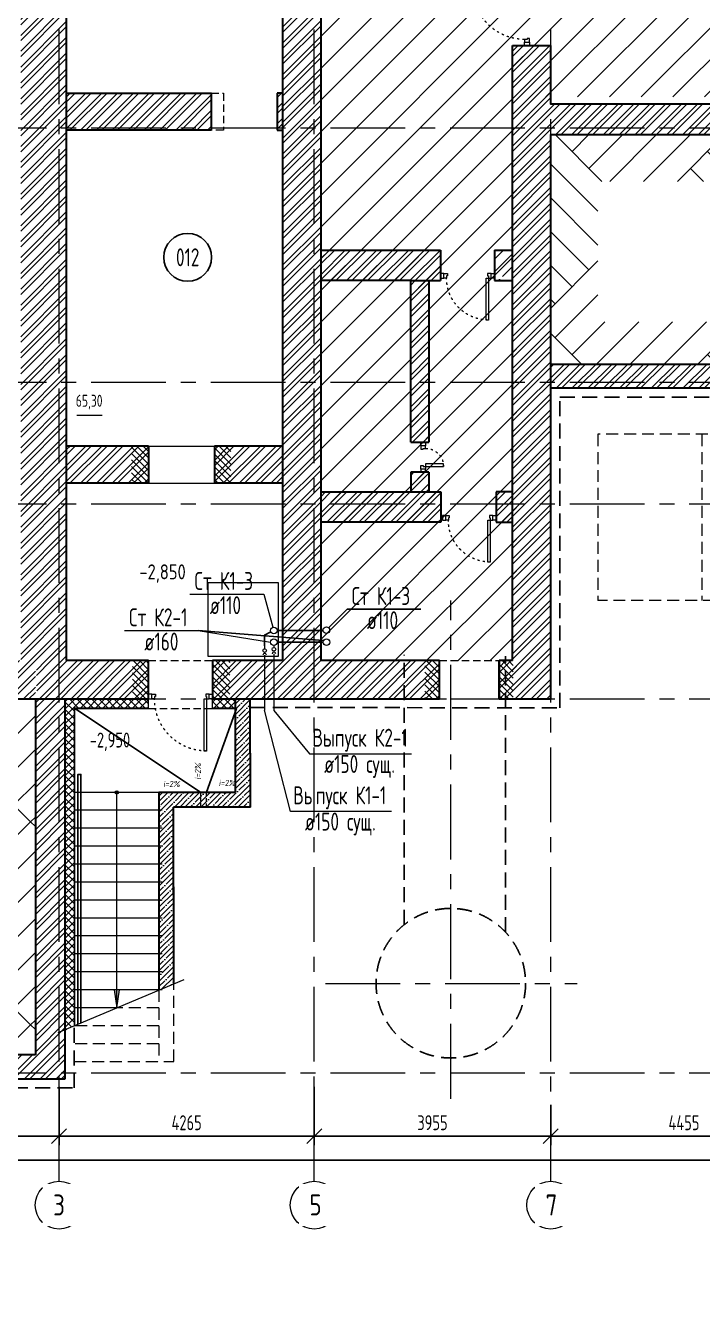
# Model space of a CAD drawing. Header units: millimetres. Extents: x -8689834 to 9419935, y -117443 to 166298.
# Drawn here: x -334407 to -323082, y 51548 to 72711 of the extents above; entities that cross this region are included whole.
import ezdxf
from ezdxf import colors
from ezdxf.entities.mleader import LeaderData, LeaderLine
from ezdxf.enums import TextEntityAlignment as Align
from ezdxf.math import Vec2, Vec3

# ---------------------------------------------------------------- set-up
doc = ezdxf.new("R2010")
doc.units = ezdxf.units.MM
doc.header["$MEASUREMENT"] = 0
for name, pattern in [('ACAD_ISO03W100', [30, 12, -18]), ('ADSK_Штриховая_ш2 п1', [3, 2, -1]), ('CENTER', [2, 1.25, -0.25, 0.25, -0.25]), ('TRATTEGGIATA', [0.75, 0.5, -0.25])]:
    doc.linetypes.add(name, pattern=pattern)
doc.layers.get('0').update_dxf_attribs({"color": 250, "lineweight": 9})
for name, color, linetype, lineweight in [('!!!_АР_перегородки блоки', 7, 'Continuous', 5), ('1 этаж тонкие линии!', 250, 'Continuous', 0), ('_0', 250, 'Continuous', 9), ('АР штриховка стен', 250, 'Continuous', 9), ('АР_Двери', 175, 'Continuous', 18), ('АР_Лестницы', 250, 'Continuous', 15), ('АР_Лестницы ограждение', 94, 'Continuous', 25), ('АР_Маркер экспликации', 239, 'Continuous', 13), ('АР_МосжилНии_Стены', 127, 'Continuous', 30), ('АР_Навесной фасад', 190, 'Continuous', 5), ('АР_Номер помещения', 1, 'Continuous', 25), ('АР_Оси', 195, 'Continuous', 9), ('АР_Оси размеры', 164, 'Continuous', 9), ('АР_Отметки', 250, 'Continuous', 15), ('АР_Помещения_площадь', 19, 'Continuous', 9), ('АР_тонкая линия', 250, 'Continuous', 0), ('АР_Утеплитель', 154, 'Continuous', 9), ('АР_Штриховка кирпич', 250, 'Continuous', 9), ('АР_Штриховка монолит', 250, 'Continuous', 9), ('ВК_канализация', 32, 'Continuous', 15), ('Подвал', 250, 'Continuous', 30)]:
    doc.layers.add(name, color=color, linetype=linetype, lineweight=lineweight)
doc.layers.add('АР_Кровля дорожки', color=245, linetype='Continuous')
doc.styles.add('ISOCPEUR', font='isocpeur.ttf', dxfattribs={"width": 0.7})
doc.styles.get("Standard").update_dxf_attribs({"font": 'isocpeur.ttf', "width": 0.7})
doc.styles.add('Архитект', font='isocpeur.ttf', dxfattribs={"width": 0.8, "oblique": 8})
doc.styles.add('ГОСТ 2.304', font='isocpeur.ttf', dxfattribs={"width": 0.7})
doc.dimstyles.new('СПДС', dxfattribs={"dimscale": 100, "dimtxt": 2.5, "dimasz": 2.5, "dimexe": 1.5, "dimexo": 0, "dimgap": 1, "dimtad": 1, "dimdec": 0, "dimrnd": 1, "dimtxsty": 'ГОСТ 2.304', "dimblk": 'OBLIQUE', "dimcen": 2.5, "dimdle": 1.5, "dimadec": 0, "dimazin": 2, "dimtfac": 0.75, "dimtdec": 0, "dimtmove": 1, "dimatfit": 3, "dimfxl": 1, "dimtolj": 1, "dimarcsym": 1})

# ---------------------------------------------------------------- blocks, each defined once
blk = doc.blocks.new('*U390')
h = blk.add_hatch(color=256)
h.dxf.hatch_style = 1
edge = h.paths.add_edge_path()
edge.add_arc((0, 0), 27.6, 359.64, 719.64)
h = blk.add_hatch(color=256)
h.dxf.hatch_style = 1
h.paths.add_polyline_path([(3300, -44), (3300, 44), (3600, 0)])
blk.add_line((3600, 0), (0, 0))
blk.add_lwpolyline([(3300, 44), (3300, -44), (3600, 0), (3300, 44)])
blk.add_circle((0, 0), 27.6)
blk = doc.blocks.new('*U236')
for points in [[(-55, -80), (-55, 0), (-115, 0), (-115, -40), (-100, -40), (-100, -80), (-55, -80)], [(0, 0), (0, -80), (-55, -80), (-55, 0), (0, 0)], [(-1070, 0), (-1070, -80), (-1015, -80), (-1015, 0), (-1070, 0)], [(-1015, -80), (-1015, 0), (-955, 0), (-955, -40), (-970, -40), (-970, -80), (-1015, -80)]]:
    blk.add_lwpolyline(points)
blk.add_lwpolyline([(-100, -80), (-100, -950), (-140, -950), (-140, -80)], close=True)
at = {"linetype": 'ACAD_ISO03W100', "ltscale": 3}
blk.add_arc((-100, -80), 870, 180, 270, dxfattribs=at)
blk = doc.blocks.new('*U235')
blk.add_lwpolyline([(-100, 80), (-100, 950), (-140, 950), (-140, 80)], close=True)
for points in [[(-1070, 0), (-1070, 80), (-1015, 80), (-1015, 0), (-1070, 0)], [(-1015, 80), (-1015, 0), (-955, 0), (-955, 40), (-970, 40), (-970, 80), (-1015, 80)], [(-55, 80), (-55, 0), (-115, 0), (-115, 40), (-100, 40), (-100, 80), (-55, 80)], [(0, 0), (0, 80), (-55, 80), (-55, 0), (0, 0)]]:
    blk.add_lwpolyline(points)
at = {"linetype": 'ACAD_ISO03W100', "ltscale": 3}
blk.add_arc((-100, 80), 870, 90, 180, dxfattribs=at)
blk = doc.blocks.new('_Oblique')
at = {"color": 0, "linetype": 'ByBlock', "lineweight": -2}
blk.add_line((-0.5, -0.5), (0.5, 0.5), dxfattribs=at)
blk = doc.blocks.new('*D4149')
at = {"layer": 'АР_Оси размеры', "color": 0, "lineweight": -2, "ltscale": 100, "transparency": 16777216}
for p, q in [((-333842, 54971), (-333842, 53997)), ((-340492, 54557), (-340492, 53997)), ((-340642, 54147), (-333692, 54147))]:
    blk.add_line(p, q, dxfattribs=at)
at = {"layer": 'АР_Оси размеры', "color": 0, "lineweight": -2, "ltscale": 100, "transparency": 16777216, "xscale": 250, "yscale": 250, "zscale": 250, "rotation": 180}
blk.add_blockref('_Oblique', (-340492, 54147), dxfattribs=at)
at = {"layer": 'АР_Оси размеры', "color": 0, "lineweight": -2, "ltscale": 100, "transparency": 16777216, "xscale": 250, "yscale": 250, "zscale": 250}
blk.add_blockref('_Oblique', (-333842, 54147), dxfattribs=at)
at = {"layer": 'АР_Оси размеры', "color": 0, "ltscale": 100, "transparency": 16777216, "insert": (-337167, 54372), "char_height": 250, "attachment_point": 5, "style": 'ГОСТ 2.304'}
blk.add_mtext('\\A1;6650', dxfattribs=at)
blk = doc.blocks.new('*D4150')
at = {"layer": 'АР_Оси размеры', "color": 0, "lineweight": -2, "ltscale": 100, "transparency": 16777216}
for p, q in [((-333842, 54971), (-333842, 53997)), ((-329577, 54971), (-329577, 53997)), ((-333992, 54147), (-329427, 54147))]:
    blk.add_line(p, q, dxfattribs=at)
at = {"layer": 'АР_Оси размеры', "color": 0, "lineweight": -2, "ltscale": 100, "transparency": 16777216, "xscale": 250, "yscale": 250, "zscale": 250, "rotation": 180}
blk.add_blockref('_Oblique', (-333842, 54147), dxfattribs=at)
at = {"layer": 'АР_Оси размеры', "color": 0, "lineweight": -2, "ltscale": 100, "transparency": 16777216, "xscale": 250, "yscale": 250, "zscale": 250}
blk.add_blockref('_Oblique', (-329577, 54147), dxfattribs=at)
at = {"layer": 'АР_Оси размеры', "color": 0, "ltscale": 100, "transparency": 16777216, "insert": (-331710, 54372), "char_height": 250, "attachment_point": 5, "style": 'ГОСТ 2.304'}
blk.add_mtext('\\A1;4265', dxfattribs=at)
blk = doc.blocks.new('*D4151')
at = {"layer": 'АР_Оси размеры', "color": 0, "lineweight": -2, "ltscale": 100, "transparency": 16777216}
for p, q in [((-329577, 54971), (-329577, 53997)), ((-325622, 54670), (-325622, 53997)), ((-329727, 54147), (-325472, 54147))]:
    blk.add_line(p, q, dxfattribs=at)
at = {"layer": 'АР_Оси размеры', "color": 0, "lineweight": -2, "ltscale": 100, "transparency": 16777216, "xscale": 250, "yscale": 250, "zscale": 250, "rotation": 180}
blk.add_blockref('_Oblique', (-329577, 54147), dxfattribs=at)
at = {"layer": 'АР_Оси размеры', "color": 0, "lineweight": -2, "ltscale": 100, "transparency": 16777216, "xscale": 250, "yscale": 250, "zscale": 250}
blk.add_blockref('_Oblique', (-325622, 54147), dxfattribs=at)
at = {"layer": 'АР_Оси размеры', "color": 0, "ltscale": 100, "transparency": 16777216, "insert": (-327600, 54372), "char_height": 250, "attachment_point": 5, "style": 'ГОСТ 2.304'}
blk.add_mtext('\\A1;3955', dxfattribs=at)
blk = doc.blocks.new('*D4152')
at = {"layer": 'АР_Оси размеры', "color": 0, "lineweight": -2, "ltscale": 100, "transparency": 16777216}
for p, q in [((-321167, 54989), (-321167, 53997)), ((-325622, 54670), (-325622, 53997)), ((-325772, 54147), (-321017, 54147))]:
    blk.add_line(p, q, dxfattribs=at)
at = {"layer": 'АР_Оси размеры', "color": 0, "lineweight": -2, "ltscale": 100, "transparency": 16777216, "xscale": 250, "yscale": 250, "zscale": 250, "rotation": 180}
blk.add_blockref('_Oblique', (-325622, 54147), dxfattribs=at)
at = {"layer": 'АР_Оси размеры', "color": 0, "lineweight": -2, "ltscale": 100, "transparency": 16777216, "xscale": 250, "yscale": 250, "zscale": 250}
blk.add_blockref('_Oblique', (-321167, 54147), dxfattribs=at)
at = {"layer": 'АР_Оси размеры', "color": 0, "ltscale": 100, "transparency": 16777216, "insert": (-323395, 54372), "char_height": 250, "attachment_point": 5, "style": 'ГОСТ 2.304'}
blk.add_mtext('\\A1;4455', dxfattribs=at)
blk = doc.blocks.new('*D4160')
at = {"layer": 'АР_Оси размеры', "color": 0, "lineweight": -2, "ltscale": 100, "transparency": 16777216}
for p, q in [((-346742, 53419), (-346742, 53895)), ((-278327, 53419), (-278327, 53895)), ((-346892, 53745), (-278177, 53745))]:
    blk.add_line(p, q, dxfattribs=at)
at = {"layer": 'АР_Оси размеры', "color": 0, "lineweight": -2, "ltscale": 100, "transparency": 16777216, "xscale": 250, "yscale": 250, "zscale": 250, "rotation": 180}
blk.add_blockref('_Oblique', (-346742, 53745), dxfattribs=at)
at = {"layer": 'АР_Оси размеры', "color": 0, "lineweight": -2, "ltscale": 100, "transparency": 16777216, "xscale": 250, "yscale": 250, "zscale": 250}
blk.add_blockref('_Oblique', (-278327, 53745), dxfattribs=at)
at = {"layer": 'АР_Оси размеры', "color": 0, "ltscale": 100, "transparency": 16777216, "insert": (-312535, 53970), "char_height": 250, "attachment_point": 5, "style": 'ГОСТ 2.304'}
blk.add_mtext('\\A1;68415', dxfattribs=at)
blk = doc.blocks.new('*U264')
at = {"layer": 'АР_Номер помещения', "color": 7}
blk.add_circle((-16481, -1596), 400, dxfattribs=at)
at = {"layer": 'АР_Помещения_площадь', "color": 7}
blk.add_line((-17910, -4239), (-18332, -4239), dxfattribs=at)
at = {"color": 7, "style": 'ISOCPEUR', "width": 0.7, "flags": 1}
blk.add_attdef('КАТЕГОРИЯ', (-499, -2092), '', height=250, dxfattribs=at)
at = {"layer": 'АР_Номер помещения', "color": 7, "style": 'ISOCPEUR', "width": 0.7}
blk.add_attdef('НОМЕР_ПОМЕЩЕНИЯ', text='', height=300, dxfattribs=at).set_placement((-16481, -1596), align=Align.MIDDLE_CENTER)
at = {"layer": 'АР_Помещения_площадь', "color": 7, "lineweight": 30, "width": 0.7, "flags": 104}
blk.add_attdef('ИМЯ_ПОМЕЩЕНИЯ', text='', height=100, dxfattribs=at).set_placement((158, 1217), align=Align.MIDDLE_CENTER)
at = {"layer": 'АР_Помещения_площадь', "color": 7, "style": 'ISOCPEUR', "width": 0.7}
blk.add_attdef('ПЛОЩАДЬ_ПОМЕЩЕНИЯ', text='', height=200, dxfattribs=at).set_placement((-17905, -3993), align=Align.MIDDLE_RIGHT)
blk = doc.blocks.new('*U265')
blk.add_lwpolyline([(-100, 80), (-100, 780), (-140, 780), (-140, 80)], close=True)
for points in [[(-900, 0), (-900, 80), (-845, 80), (-845, 0), (-900, 0)], [(-845, 80), (-845, 0), (-785, 0), (-785, 40), (-800, 40), (-800, 80), (-845, 80)], [(-55, 80), (-55, 0), (-115, 0), (-115, 40), (-100, 40), (-100, 80), (-55, 80)], [(0, 0), (0, 80), (-55, 80), (-55, 0), (0, 0)]]:
    blk.add_lwpolyline(points)
at = {"linetype": 'ACAD_ISO03W100', "ltscale": 3}
blk.add_arc((-100, 80), 700, 90, 180, dxfattribs=at)
blk = doc.blocks.new('*U227')
for points in [[(-500, 0), (-500, -80), (-445, -80), (-445, 0), (-500, 0)], [(-445, -80), (-445, 0), (-385, 0), (-385, -40), (-400, -40), (-400, -80), (-445, -80)], [(-55, -80), (-55, 0), (-115, 0), (-115, -40), (-100, -40), (-100, -80), (-55, -80)], [(0, 0), (0, -80), (-55, -80), (-55, 0), (0, 0)]]:
    blk.add_lwpolyline(points)
blk.add_lwpolyline([(-100, -80), (-100, -380), (-140, -380), (-140, -80)], close=True)
at = {"linetype": 'ACAD_ISO03W100', "ltscale": 3}
blk.add_arc((-100, -80), 300, 180, 270, dxfattribs=at)
blk = doc.blocks.new('_DotSmall')
at = {"color": 0, "linetype": 'ByBlock', "const_width": 0.5}
blk.add_lwpolyline([(-0.0625, 0, 1), (0.0625, 0, 1)], format="xyb", close=True, dxfattribs=at)
blk = doc.blocks.new('Подложка')
at = {"layer": '!!!_АР_перегородки блоки', "lineweight": 5, "ltscale": 100}
h = blk.add_hatch(dxfattribs=at)
h.set_pattern_fill('ANSI31', scale=3000, angle=180, style=0)
h.paths.add_polyline_path([(-327484.71, 61936.6), (-327484.71, 62094), (-326484.71, 62094), (-326484.71, 61936.6), (-326484.71, 61850.24), (-326197.46, 61850.24), (-326197.46, 71514.55), (-325612.06, 71514.55), (-295741.64, 71514.55), (-295741.64, 71680), (-295741.64, 81263.11), (-329468.32, 81263.11), (-329468.32, 61850.24), (-327484.71, 61850.24)])
at = {"layer": '1 этаж тонкие линии!', "ltscale": 100, "transparency": 33554559}
h = blk.add_hatch(dxfattribs=at)
h.set_pattern_fill('AR-PARQ1', scale=200, angle=45, style=0)
h.set_pattern_definition([(135, (0.2, -110), (-3394.113, 0), [2400, -2400]), (135, (283, 172.8), (-3394.113, 0), [2400, -2400]), (135, (565.9, 455.7), (-3394.113, 0), [2400, -2400]), (135, (848.7, 738.5), (-3394.113, 0), [2400, -2400]), (135, (1131.6, 1021.4), (-3394.113, 0), [2400, -2400]), (135, (1414.4, 1304.2), (-3394.113, 0), [2400, -2400]), (135, (1697.2, 1587), (-3394.113, 0), [2400, -2400]), (45, (-1696.9, 1587), (3394.113, 0), [2400, -2400]), (45, (-1979.7, 1870), (3394.113, 0), [2400, -2400]), (45, (-2262.6, 2152.7), (3394.113, 0), [2400, -2400]), (45, (-2545.4, 2435.6), (3394.113, 0), [2400, -2400]), (45, (-2828.2, 2718.4), (3394.113, 0), [2400, -2400]), (45, (-3111, 3001.3), (3394.113, 0), [2400, -2400]), (45, (-3394, 3284), (3394.113, 0), [2400, -2400])])
h.paths.add_polyline_path([(-299206.83, 70885.68), (-325621.83, 70885.68), (-325621.83, 67045.71), (-299206.83, 67045.71)])
h.paths.add_polyline_path([(-299975.84, 70101.94), (-299977.79, 67758), (-324834.82, 67758), (-324832.87, 70101.94)], flags=16)
h = blk.add_hatch(dxfattribs=at)
h.set_pattern_fill('AR-PARQ1', scale=200, angle=45, style=0)
h.paths.add_polyline_path([(-335193.02, 56344.5), (-345603.84, 56344.5), (-345600.58, 63622.35), (-341357.64, 63622.35), (-341357.64, 60525.83), (-335189.75, 60525.83)], flags=16)
h.paths.add_polyline_path([(-334239.75, 55506.5), (-346441.83, 55506.5), (-346441.83, 64415), (-340493.32, 64415), (-340493.32, 61455.68), (-334239.75, 61455.68)])
at = {"layer": 'АР штриховка стен', "ltscale": 100}
h = blk.add_hatch(dxfattribs=at)
h.set_pattern_fill('ANSI31', scale=600, angle=-90)
h.set_pattern_definition([(315, (-242859.06, 912661.62), (53.0330086, 53.0330086), [])])
h.paths.add_polyline_path([(-331246.45, 65059.34), (-331246.45, 65678.77), (-330970.25, 65678.77), (-330969.75, 65059.6)])
h.paths.add_polyline_path([(-332631.88, 65059.47), (-332631.88, 65679), (-332347.87, 65678.77), (-332347.87, 65059.47)])
h = blk.add_hatch(dxfattribs=at)
h.set_pattern_fill('ANSI31', scale=600, angle=-90)
h.set_pattern_definition([(315, (-241966.475, 909078.04), (53.0330086, 53.0330086), [])])
h.paths.add_polyline_path([(-331276.84, 61455.36), (-331276.84, 62094.71), (-330985.26, 62094.71), (-330985.26, 61455.36)])
h.paths.add_polyline_path([(-332613.7, 61455.36), (-332613.7, 62094.71), (-332347.87, 62094.71), (-332347.87, 61455.36)])
h = blk.add_hatch(dxfattribs=at)
h.set_pattern_fill('ANSI31', scale=600, angle=-90)
h.set_pattern_definition([(315, (-237173.31, 909077.465), (53.0330086, 53.0330086), [])])
h.paths.add_polyline_path([(-326483.68, 61454.79), (-326483.68, 62094.14), (-326248.95, 62094.14), (-326248.96, 61454.79)])
h.paths.add_polyline_path([(-327727.28, 61454.79), (-327727.28, 62094.14), (-327484.71, 62094.14), (-327484.71, 61454.79)])
at = {"layer": 'АР_Утеплитель', "ltscale": 100}
h = blk.add_hatch(dxfattribs=at)
h.set_pattern_fill('ANSI37', scale=700)
h.set_pattern_definition([(45, (-14549.87, -21068), (-61.871843, 61.871843), []), (135, (-14549.87, -21068), (-61.871843, -61.871843), [])])
h.paths.add_polyline_path([(-332347.87, 61305.36), (-332347.87, 61455.36), (-332391.78, 61455.04), (-333741.83, 61455.64), (-333738.27, 55912.5), (-333588.27, 56002.52), (-333586.83, 61305.36), (-332348.05, 61305.36)])
h = blk.add_hatch(dxfattribs=at)
h.set_pattern_fill('ANSI37', scale=700)
h.set_pattern_definition([(45, (-14549.69, -20823.21), (-61.871843, 61.871843), []), (135, (-14549.69, -20823.21), (-61.871843, -61.871843), [])])
h.paths.add_polyline_path([(-330895.28, 61455.36), (-331276.84, 61455.36), (-331276.84, 61305.36), (-330895.15, 61305.36)])
at = {"layer": 'АР_Штриховка кирпич', "ltscale": 100}
h = blk.add_hatch(dxfattribs=at)
h.set_pattern_fill('ANSI32', scale=500)
h.paths.add_polyline_path([(-339853.32, 82050.5), (-330106.83, 82051.5), (-330106.83, 80969.21), (-329468.32, 80969), (-329468.32, 82685.68), (-329576.83, 82685.68), (-329971.82, 82685.76), (-340493.32, 82685.68), (-340493.32, 64815.68), (-346842.01, 64815.68), (-346842.01, 55105.68), (-333741.71, 55105.68), (-333741.71, 61455.68), (-332347.87, 61455.68), (-332347.87, 62094), (-334239.75, 62094), (-334239.75, 55506.5), (-346441.83, 55506.5), (-346441.08, 64415), (-340492.57, 64415), (-340517.57, 61455.68), (-334214.01, 61455.68), (-334225.32, 62094.73), (-339853.26, 62094.73), (-339853.37, 64904.62)])
h = blk.add_hatch(dxfattribs=at)
h.set_pattern_fill('ANSI32', scale=500)
h.paths.add_polyline_path([(-333716.86, 82685.68), (-334136.67, 82685.68), (-334136.67, 62094), (-333716.79, 62094)])
h.paths.add_polyline_path([(-334136.67, 82685.68), (-334484.74, 82685.68), (-334484.74, 62094), (-334136.67, 62094)])
h = blk.add_hatch(dxfattribs=at)
h.set_pattern_fill('ANSI32', scale=500)
h.paths.add_polyline_path([(-330107.21, 62334.04), (-330107.02, 75293.52), (-329468.12, 75293.48), (-329468.32, 62094), (-330106.83, 62094), (-330106.83, 62334)])
h = blk.add_hatch(dxfattribs=at)
h.set_pattern_fill('ANSI32', scale=500)
h.paths.add_polyline_path([(-325621.92, 72376.46), (-326262.86, 72376.46), (-326262.18, 70995.68), (-325615.55, 70995.68), (-325615.55, 71514.8), (-325621.23, 71514.8)])
h.paths.add_polyline_path([(-321160.55, 71394.09), (-325615.55, 71394.13), (-325615.55, 70995.68), (-321166.32, 70885.68)])
h.paths.add_polyline_path([(-321166.32, 70885.68), (-325615.55, 70995.68), (-325615.55, 61476.5), (-325615.55, 66645.68), (-299206.83, 66645.68), (-299194.28, 67045.71), (-325615.55, 67045.71), (-325621.83, 70885.68), (-321160.55, 70885.68)])
h.paths.add_polyline_path([(-295715.32, 71393.87), (-314071.82, 71394.03), (-317825.52, 71394.06), (-317828.54, 72245.92), (-318274.07, 72245.92), (-318274.07, 71394.06), (-321160.58, 71394.09), (-321166.32, 70885.68), (-295715.32, 70995.68)])
h.paths.add_polyline_path([(-318274.07, 71394.06), (-317841.82, 71394.06)], flags=16)
h.paths.add_polyline_path([(-295715.32, 70999), (-321166.32, 70885.68), (-295715.32, 70891)], flags=17)
h.paths.add_polyline_path([(-327484.71, 61455.68), (-327484.71, 62093.92), (-331276.05, 62093.68), (-331277.64, 61455.36), (-325615.55, 61455.68), (-325615.55, 70995.68), (-326256.7, 70995.68), (-326255.11, 62094), (-326484.71, 62093.99), (-326484.71, 61455.68)])
h = blk.add_hatch(dxfattribs=at)
h.set_pattern_fill('ANSI32', scale=500)
h.set_pattern_definition([(45, (0, 5897.26), (-132.58252, 132.58252), []), (45, (88.39, 5897.26), (-132.58252, 132.58252), [])])
h.paths.add_polyline_path([(-331297.33, 71576.03), (-333716.83, 71576.03), (-333716.83, 70956.73), (-331297.33, 70959.16)])
h.paths.add_polyline_path([(-330106.83, 71576.03), (-330195.91, 71576.25), (-330195.91, 70956.94), (-330106.83, 70956.73)])
h = blk.add_hatch(dxfattribs=at)
h.set_pattern_fill('ANSI32', scale=500)
h.paths.add_polyline_path([(-329471.76, 68954.57), (-327463.79, 68954.53), (-327463.79, 68444.62), (-329468.32, 68444.62)])
h = blk.add_hatch(dxfattribs=at)
h.set_pattern_fill('ANSI32', scale=500)
h.paths.add_polyline_path([(-327963.59, 68444.59), (-327661.67, 68444.55), (-327661.86, 65747.84), (-327963.39, 65747.83)])
h = blk.add_hatch(dxfattribs=at)
h.set_pattern_fill('ANSI32', scale=500)
h.paths.add_polyline_path([(-332347.87, 65678.77), (-333716.83, 65678.77), (-333716.83, 65059.47), (-332347.87, 65059.47)])
h.paths.add_polyline_path([(-330106.83, 65678.77), (-331246.45, 65678.77), (-331246.45, 65059.47), (-330106.83, 65059.47)])
h = blk.add_hatch(dxfattribs=at)
h.set_pattern_fill('ANSI32', scale=500)
h.paths.add_polyline_path([(-327963.59, 65241.21), (-327661.67, 65241.17), (-327661.1, 64914.37), (-327962.63, 64914.36)])
h = blk.add_hatch(dxfattribs=at)
h.set_pattern_fill('ANSI32', scale=500)
h.paths.add_polyline_path([(-327458.77, 64914.36), (-329468.34, 64914.36), (-329468.36, 64406.1), (-327458.79, 64406.1)])
h.paths.add_polyline_path([(-326262.15, 64913.87), (-326533.99, 64913.93), (-326534.05, 64405.92), (-326262.2, 64405.85)])
at = {"layer": 'АР_Штриховка монолит', "ltscale": 300}
h = blk.add_hatch(dxfattribs=at)
h.set_pattern_fill('ANSI35', scale=1200)
h.set_pattern_definition([(45, (16218.3, -7798.38), (-212.13203, 212.13203), []), (45, (16430.42, -7798.38), (-212.13203, 212.13203), [375, -75, 0, -75])])
h.paths.add_polyline_path([(-326565.51, 68954.47), (-326263.7, 68954.53), (-326260.65, 68444.62), (-326562.07, 68444.52)])
at = {"layer": 'АР_Штриховка монолит', "ltscale": 100}
h = blk.add_hatch(dxfattribs=at)
h.set_pattern_fill('ANSI35', scale=500)
h.paths.add_polyline_path([(-332174.12, 56585.97), (-331925.61, 56690.85), (-331924.83, 59645.34), (-330644.8, 59645.34), (-330645.46, 61455.36), (-330895.46, 61455.36), (-330894.8, 59895.36), (-332174.85, 59895.36)])
at = {"color": 7, "linetype": 'TRATTEGGIATA', "ltscale": 500}
for p, q in [((-325472.01, 61305.68), (-325472.01, 66495.68)), ((-325472.01, 66495.68), (-299356.83, 66495.68)), ((-328070.99, 57681.63), (-328070.99, 62190.31)), ((-326378.35, 57555.35), (-326378.35, 62170.35)), ((-330645.19, 61310.88), (-325472.01, 61305.68)), ((-333591.7, 54955.68), (-333591.72, 55987.71)), ((-346992.01, 54955.68), (-333591.7, 54955.68))]:
    blk.add_line(p, q, dxfattribs=at)
at = {"color": 7, "ltscale": 150}
for points in [[(-331476.29, 59895.42), (-333576.65, 61295.36)], [(-331376.29, 59895.42), (-330878.2, 61295.36)]]:
    blk.add_lwpolyline(points, dxfattribs=at)
at = {"color": 7, "linetype": 'TRATTEGGIATA', "ltscale": 500}
blk.add_circle((-327292.95, 56703.29), 1250, dxfattribs=at)
at = {"layer": '_0', "color": 7, "ltscale": 100}
blk.add_lwpolyline([(-331357.4, 62168.87), (-330172.27, 62168.87), (-330172.27, 63394.66), (-331357.4, 63394.66)], close=True, dxfattribs=at)
at = {"layer": 'АР_Лестницы', "color": 7, "ltscale": 100}
for p, q in [((-332175.37, 59592.53), (-333575.51, 59592.53)), ((-332175.24, 59292.53), (-333575.51, 59292.53)), ((-332175.1, 58992.53), (-333575.51, 58992.53)), ((-332174.97, 58692.53), (-333575.51, 58692.53)), ((-332174.83, 58393.16), (-333575.51, 58392.53)), ((-332174.7, 58092.53), (-333575.51, 58092.53)), ((-332174.56, 57792.53), (-333575.51, 57792.53)), ((-332174.42, 57492.53), (-333575.51, 57492.53)), ((-332174.29, 57192.53), (-333575.51, 57192.53)), ((-331756.42, 56762.25), (-333865.62, 55872.11)), ((-332174.15, 56892.53), (-333575.51, 56892.53))]:
    blk.add_line(p, q, dxfattribs=at)
for points in [[(-332175.51, 59892.53), (-333575.51, 59892.53)], [(-332174.02, 56592.53), (-333575.51, 56592.53)], [(-332869.43, 56292.53), (-333575.51, 56292.53)]]:
    blk.add_lwpolyline(points, dxfattribs=at)
at = {"layer": 'АР_Лестницы ограждение', "color": 7, "ltscale": 100}
blk.add_lwpolyline([(-333528.67, 56016.43), (-333528.67, 60192.95), (-333477.39, 60192.95), (-333477.39, 56038.07)], dxfattribs=at)
at = {"layer": 'АР_МосжилНии_Стены', "color": 7, "ltscale": 100}
for p, q in [((-333716.83, 71576.03), (-331295.91, 71576.3)), ((-331297.33, 71575.54), (-331297.33, 70959.16)), ((-330106.83, 71576.03), (-330195.91, 71576.03)), ((-330195.91, 71576.03), (-330195.91, 70957.65)), ((-331297.33, 70959.16), (-333716.85, 70958.14)), ((-332347.87, 70957), (-332413.41, 70957)), ((-330195.91, 70957.65), (-330106.83, 70957.65)), ((-325621.83, 67045.71), (-325621.79, 70885.68)), ((-325621.83, 70885.68), (-299206.83, 70885.68)), ((-327463.79, 68954.57), (-327463.79, 68444.57)), ((-326563.79, 68954.42), (-326563.79, 68444.57)), ((-299206.83, 67045.71), (-325621.83, 67045.71)), ((-332347.87, 65678.77), (-333716.83, 65678.77)), ((-332347.87, 65678.77), (-332413.42, 65678.77)), ((-332347.87, 65678.77), (-332347.87, 65059.47)), ((-330106.83, 65678.77), (-331246.45, 65678.77)), ((-331246.45, 65678.77), (-331246.45, 65059.47)), ((-332350.17, 65059.47), (-333716.83, 65059.47)), ((-332347.87, 65059.47), (-332413.41, 65059.47)), ((-330106.83, 65059.47), (-331246.45, 65059.47)), ((-329468.32, 64914.36), (-327458.79, 64914.36)), ((-327458.79, 64914.36), (-327458.79, 64405.98)), ((-326262.18, 64913.87), (-326534.02, 64913.87)), ((-326534.02, 64913.87), (-326534.02, 64405.98)), ((-327458.79, 64405.98), (-329468.32, 64405.98)), ((-326534.02, 64405.99), (-326262.18, 64405.49)), ((-332347.87, 61455.36), (-332347.87, 62093.68)), ((-331276.84, 62093.68), (-331276.84, 61455.36)), ((-327484.71, 61455.68), (-327484.71, 62094)), ((-327484.71, 61455.68), (-327484.71, 62094)), ((-326484.71, 61455.68), (-326484.71, 62094)), ((-326484.71, 62094), (-326484.71, 61455.68)), ((-334329.82, 61455.63), (-332347.87, 61455.36)), ((-333741.71, 55105.68), (-333741.83, 61455.68)), ((-331276.84, 61455.36), (-327492.94, 61455.68)), ((-330894.14, 59895.36), (-330895.28, 61455.36)), ((-330644.14, 59645.34), (-330645.28, 61455.36)), ((-332177.16, 59892.53), (-332177.24, 56585.97, 0)), ((-330897.06, 59892.53), (-332177.11, 59892.53)), ((-330644.8, 59645.34), (-331927.11, 59645.34)), ((-331925.61, 56690.85), (-331927.11, 59645.34)), ((-331925.5, 56993.61), (-331927.11, 59645.34)), ((-330644.8, 59645.34), (-331924.83, 59645.34)), ((-346842.01, 55105.68), (-333741.59, 55105.68))]:
    blk.add_line(p, q, dxfattribs=at)
for points in [[(-333716.83, 62094), (-333716.83, 62094), (-333716.83, 82051.5)], [(-330106.83, 75293.5), (-330106.83, 62099.44)], [(-330106.83, 75293.5), (-329468.32, 75293.5), (-329468.32, 62094)], [(-295715.32, 74654.01), (-295715.32, 71393.87), (-325621.83, 71394.13), (-325622.22, 72376.46)], [(-326262.57, 72376.46), (-325622.22, 72376.46)], [(-326262.18, 62094), (-326262.57, 72372.81)], [(-329468.32, 68954.55), (-327463.79, 68954.55)], [(-326563.79, 68954.42), (-326262.18, 68954.37)], [(-327962.61, 65747.84), (-327962.61, 68444.62), (-329468.32, 68444.62)], [(-327962.61, 68444.57), (-327463.79, 68444.57)], [(-327662.61, 68444.6), (-327662.61, 65747.84)], [(-326563.79, 68444.57), (-326262.18, 68444.57)], [(-326484.71, 61455.68), (-325621.83, 61455.68), (-325621.83, 67045.71), (-325621.83, 67045.71)], [(-312596.83, 66645.68), (-312596.83, 66645.68), (-325621.83, 66645.68)], [(-327962.63, 65747.84), (-327662.61, 65747.84)], [(-327962.63, 65241.19), (-327962.63, 64914.36)], [(-327662.63, 65241.19), (-327962.63, 65241.19)], [(-327662.63, 65241.19), (-327662.63, 64914.36)], [(-332347.87, 62093.68), (-333716.83, 62094)], [(-330106.83, 62094), (-331276.84, 62093.68)], [(-327484.71, 62094), (-329468.32, 62094)], [(-326262.18, 62094), (-326262.18, 62094), (-326484.71, 62094)], [(-327492.94, 61455.68), (-327484.71, 61455.68)]]:
    blk.add_lwpolyline(points, dxfattribs=at)
blk.add_lwpolyline([(-334239.75, 55506.5), (-346441.83, 55506.5), (-346441.83, 64415), (-340491.83, 64415), (-340491.83, 61455.68), (-334239.75, 61455.68)], close=True, dxfattribs=at)
at = {"layer": 'АР_Навесной фасад', "color": 7, "ltscale": 100}
for p, q in [((-332347.87, 61295.36), (-332347.87, 61455.36)), ((-331276.84, 61295.36), (-331276.84, 61455.36)), ((-333586.83, 55989.77), (-333586.65, 61305.36)), ((-333586.65, 61305.36), (-332347.87, 61305.36)), ((-333576.83, 55993.99), (-333576.65, 61295.36)), ((-333576.65, 61295.36), (-332347.87, 61295.36)), ((-331276.84, 61305.36), (-330895.28, 61305.36)), ((-331276.84, 61295.36), (-330895.28, 61295.36))]:
    blk.add_line(p, q, dxfattribs=at)
at = {"layer": 'АР_Оси', "color": 7, "linetype": 'CENTER', "ltscale": 1000}
for p, q in [((-329577.01, 53394.41), (-329577.01, 87701.89)), ((-325622.01, 53394.41), (-325622.01, 87701.89)), ((-333842.01, 53394.41), (-333842.01, 82776.94)), ((-359305.77, 70995.68), (-275708.6, 70995.68)), ((-359305.77, 66745.68), (-275708.6, 66745.68)), ((-359305.77, 64715.68), (-275708.6, 64715.68)), ((-327293.66, 54773), (-327293.66, 63101.3)), ((-359305.77, 61455.68), (-289924.57, 61455.68)), ((-329388.16, 56700), (-325178.73, 56700)), ((-359305.77, 55205.68), (-275708.6, 55205.68))]:
    blk.add_line(p, q, dxfattribs=at)
at = {"layer": 'АР_Оси', "color": 7, "ltscale": 0.5}
for centre in [(-333842.01, 52994.41), (-329577.01, 52994.41), (-325622.01, 52994.41)]:
    blk.add_circle(centre, 400, dxfattribs=at)
at = {"layer": 'АР_тонкая линия', "color": 7, "linetype": 'ADSK_Штриховая_ш2 п1', "ltscale": 100}
for p, q in [((-319096.31, 65879.96), (-324834.26, 65879.96)), ((-324834.26, 65879.77), (-324834.26, 63099.77)), ((-323095.89, 65879.77), (-323095.89, 63101.59)), ((-321375.86, 63097.9), (-324834.26, 63099.77)), ((-332175.86, 59892.82, 0), (-332175.83, 55392.82, 0)), ((-331925.81, 55392.82, 0), (-331925.81, 59642.94, 0)), ((-332120.21, 58992.85), (-333518.61, 58992.85)), ((-332120.21, 58692.85), (-333518.61, 58692.85)), ((-332120.21, 58392.85), (-333518.62, 58392.85)), ((-332120.2, 58092.85), (-333518.62, 58092.85)), ((-332120.22, 57792.85), (-333518.62, 57792.85)), ((-332120.22, 57492.85), (-333518.62, 57492.85)), ((-332120.22, 57192.85), (-333518.62, 57192.85)), ((-332120.22, 56892.85), (-333518.62, 56892.85)), ((-332120.22, 56592.85), (-333518.62, 56592.85)), ((-332175.84, 56292.86, 0), (-333518.62, 56292.85)), ((-332175.83, 55992.91, 0), (-333586.83, 55992.9)), ((-332175.83, 55692.85, 0), (-333591.72, 55692.82)), ((-333591.71, 55392.85), (-331925.81, 55392.85, 0))]:
    blk.add_line(p, q, dxfattribs=at)
for points in [[(-332120.21, 59892.85), (-333518.61, 59892.85)], [(-332120.21, 59592.85), (-333518.61, 59592.85)], [(-332120.21, 59292.85), (-332120.21, 59292.85), (-333518.61, 59292.85)]]:
    blk.add_lwpolyline(points, dxfattribs=at)
at = {"layer": 'АР_тонкая линия', "color": 7, "linetype": 'ADSK_Штриховая_ш2 п1', "ltscale": 30, "elevation": 0.48}
blk.add_lwpolyline([(-331476.29, 59645.48), (-331376.29, 59645.48), (-331376.29, 59895.42), (-331476.29, 59895.42)], close=True, dxfattribs=at)
at = {"layer": 'Подвал', "color": 7, "linetype": 'TRATTEGGIATA', "lineweight": 13, "ltscale": 250}
for p, q in [((-331295.91, 71576.03), (-331095.91, 71576.03)), ((-331095.91, 71576.03), (-331095.91, 70959.25)), ((-331095.91, 70959.25), (-331297.33, 70959.16)), ((-332347.87, 62094.58), (-331277.87, 62094.58)), ((-327484.71, 62094.58), (-326414.71, 62094.58)), ((-327492.94, 61455.68), (-326422.94, 61455.68)), ((-332346.84, 61295.36), (-331276.84, 61295.36))]:
    blk.add_line(p, q, dxfattribs=at)
at = {"layer": 'Подвал', "color": 7, "lineweight": 13, "ltscale": 250}
for p, q in [((-332347.87, 65678.77), (-331246.45, 65678.77)), ((-332347.87, 65059.47), (-331246.45, 65059.47))]:
    blk.add_line(p, q, dxfattribs=at)
at = {"layer": 'АР_Двери', "color": 7, "xscale": -1}
for name, p, rotation in [('*U236', (-325978.49, 73446.46), 270), ('*U265', (-326563.79, 68566.34), 180), ('*U227', (-327795.18, 65241.19), 90), ('*U265', (-326534.02, 64521.58), 180), ('*U235', (-331276.84, 61533.82), 180)]:
    blk.add_blockref(name, p, dxfattribs=dict(at, rotation=rotation))
at = {"layer": 'АР_Лестницы', "color": 7, "ltscale": 75, "rotation": 270}
blk.add_blockref('*U390', (-332878.01, 59892.53), dxfattribs=at)
at = {"layer": 'АР_Маркер экспликации', "color": 7}
ref = blk.add_blockref('*U264', (-315211.79, 70430.22), dxfattribs=at)
ref.add_attrib('НОМЕР_ПОМЕЩЕНИЯ', '012', dxfattribs={"layer": 'АР_Номер помещения', "color": 7, "height": 300, "style": 'ISOCPEUR', "width": 0.7}).set_placement((-331692.37, 68834.5), align=Align.MIDDLE_CENTER)
ref.add_attrib('ПЛОЩАДЬ_ПОМЕЩЕНИЯ', '65,30', dxfattribs={"layer": 'АР_Помещения_площадь', "color": 7, "height": 200, "style": 'ISOCPEUR', "width": 0.7}).set_placement((-333116.61, 66437.51), align=Align.MIDDLE_RIGHT)
at = {"layer": 'АР_Оси размеры', "color": 7, "ltscale": 100}
for base, p1, p2, picture, middle in [((-333842.01, 54147.08), (-340492.01, 54557.03), (-333842.01, 54970.86), '*D4149', (-337167.01, 54372.08)), ((-329577.01, 54147.08), (-333842.01, 54970.86), (-329577.01, 54970.86), '*D4150', (-331709.51, 54372.08)), ((-325622.01, 54147.08), (-329577.01, 54970.86), (-325622.01, 54670.13), '*D4151', (-327599.51, 54372.08)), ((-321167.01, 54147.08), (-325622.01, 54670.13), (-321167.01, 54988.86), '*D4152', (-323394.51, 54372.08))]:
    dim = blk.add_linear_dim(base=base, p1=p1, p2=p2, dimstyle='СПДС', dxfattribs=at)
    dim.commit()
    dim.dimension.update_dxf_attribs({"geometry": picture, "text_midpoint": middle})
at = {"layer": 'АР_Оси', "color": 7, "char_height": 350, "attachment_point": 1, "line_spacing_factor": 1.149209, "style": 'ГОСТ 2.304', "bg_fill": 2}
for s, insert in [('{\\W0.8;3}', (-333941.83, 53172.19)), ('{\\W0.8;5}', (-329657.41, 53172.19)), ('{\\W0.8;7}', (-325708.68, 53172.19))]:
    blk.add_mtext(s, dxfattribs=dict(at, insert=insert))
at = {"layer": 'АР_Оси размеры', "color": 7, "ltscale": 100}
dim = blk.add_linear_dim(base=(-278327.01, 53745), p1=(-346742.01, 53419.41), p2=(-278327.01, 53419.41), dimstyle='СПДС', dxfattribs=at)
dim.commit()
dim.dimension.update_dxf_attribs({"geometry": '*D4160', "text_midpoint": (-312534.51, 53970)})
at = {"layer": 'АР_Отметки', "color": 7}
ml = blk.add_multileader_mtext('Standard', dxfattribs=at)
ml.set_content('{\\W0.8;-2,730}', color=7, style='ISOCPEUR')
ml.set_leader_properties(color=256, linetype='Continuous', lineweight=-1)
ml.set_arrow_properties(name='DOTSMALL')
ml.build(insert=Vec2(0, 0))
ml.multileader.update_dxf_attribs({"has_text_frame": 1, "text_left_attachment_type": 4, "text_right_attachment_type": 4, "dogleg_length": 100, "arrow_head_size": 180})
ctx = ml.context
ctx.base_point, ctx.char_height, ctx.arrow_head_size, ctx.landing_gap_size, ctx.plane_origin = Vec3(-346371.36, 101933.6), 250, 180, 50, Vec3(-346327.75, 100655.48)
ctx.left_attachment, ctx.right_attachment = 4, 4
notes = []
notes.append((ctx, [(0, (0, 0, 0), (0, 0), (1, 0), 1, [])]))
ctx.mtext.insert, ctx.mtext.width, ctx.mtext.defined_height, ctx.mtext.line_spacing_style, ctx.mtext.flow_direction = Vec3(-346321.36, 102266.93), 769.989, 343.89, 2, 5
ml = blk.add_multileader_mtext('Standard', dxfattribs=at)
ml.set_content('{\\W0.8;-2,430}', color=7, style='ISOCPEUR')
ml.set_leader_properties(color=256, linetype='Continuous', lineweight=-1)
ml.set_arrow_properties(name='DOTSMALL')
ml.build(insert=Vec2(0, 0))
ml.multileader.update_dxf_attribs({"has_text_frame": 1, "text_left_attachment_type": 4, "text_right_attachment_type": 4, "dogleg_length": 100, "arrow_head_size": 180})
ctx = ml.context
ctx.base_point, ctx.char_height, ctx.arrow_head_size, ctx.landing_gap_size, ctx.plane_origin = Vec3(-334177.78, 87942.72), 250, 180, 50, Vec3(-333125.08, 86287.55)
ctx.left_attachment, ctx.right_attachment = 4, 4
notes.append((ctx, [(0, (0, 0, 0), (0, 0), (1, 0), 1, [])]))
ctx.mtext.insert, ctx.mtext.width, ctx.mtext.line_spacing_style, ctx.mtext.flow_direction = Vec3(-334127.78, 88276.06), 852.697, 2, 5
ml = blk.add_multileader_mtext('Standard', dxfattribs=at)
ml.set_content('{\\W0.8;-2,850}', color=7, style='ISOCPEUR')
ml.set_leader_properties(color=256, linetype='Continuous', lineweight=-1)
ml.set_arrow_properties(name='DOTSMALL')
ml.build(insert=Vec2(0, 0))
ml.multileader.update_dxf_attribs({"has_text_frame": 1, "text_left_attachment_type": 4, "text_right_attachment_type": 4, "dogleg_length": 100, "arrow_head_size": 180})
ctx = ml.context
ctx.base_point, ctx.char_height, ctx.arrow_head_size, ctx.landing_gap_size, ctx.plane_origin = Vec3(-332549.72, 63369.66), 250, 180, 50, Vec3(-332631.12, 62435.43)
ctx.left_attachment, ctx.right_attachment = 4, 4
notes.append((ctx, [(0, (0, 0, 0), (0, 0), (1, 0), 1, [])]))
ctx.mtext.insert, ctx.mtext.width, ctx.mtext.defined_height, ctx.mtext.line_spacing_style, ctx.mtext.flow_direction = Vec3(-332499.72, 63703), 769.989, 343.89, 2, 5
ml = blk.add_multileader_mtext('Standard', dxfattribs=at)
ml.set_content('-2,950', color=7, style='ISOCPEUR')
ml.set_leader_properties(color=256, linetype='Continuous', lineweight=-1)
ml.set_arrow_properties(name='DOTSMALL')
ml.build(insert=Vec2(0, 0))
ml.multileader.update_dxf_attribs({"has_text_frame": 1, "text_left_attachment_type": 4, "text_right_attachment_type": 4, "dogleg_length": 100, "arrow_head_size": 180})
ctx = ml.context
ctx.base_point, ctx.char_height, ctx.arrow_head_size, ctx.landing_gap_size, ctx.plane_origin = Vec3(-333379.45, 60558.92), 250, 180, 50, Vec3(-332437.83, 59205.33)
ctx.left_attachment, ctx.right_attachment = 4, 4
notes.append((ctx, [(0, (0, 0, 0), (0, 0), (1, 0), 1, [])]))
ctx.mtext.insert, ctx.mtext.width, ctx.mtext.defined_height, ctx.mtext.line_spacing_style, ctx.mtext.flow_direction = Vec3(-333329.45, 60892.26), 599.1982, 407.47, 2, 5
for ctx, leaders in notes:
    for number, flags, end, landing, length, lines in leaders:
        leader = LeaderData()
        leader.index, (leader.has_last_leader_line, leader.has_dogleg_vector, leader.attachment_direction) = number, flags
        leader.last_leader_point, leader.dogleg_vector, leader.dogleg_length = Vec3(end), Vec3(landing), length
        for number, points, colour, breaks in lines:
            line = LeaderLine()
            line.index, line.vertices, line.color, line.breaks = number, Vec3.list(points), colors.encode_raw_color(colour), breaks
            leader.lines.append(line)
        ctx.leaders.append(leader)
at = {"color": 7, "ltscale": 150, "char_height": 103.56, "width": 0.6904, "attachment_point": 8, "style": 'Архитект', "bg_fill": 3, "box_fill_scale": 1, "bg_fill_color": 1, "bg_fill_transparency": 0}
for insert, rotation in [((-331470, 60245, -0.26), 89.983941), ((-331962, 59981.61, -0.38), 359.983941), ((-331034, 59998.61, -0.38), 359.983941)]:
    blk.add_mtext('i=2%', dxfattribs=dict(at, insert=insert, rotation=rotation))
at = {"layer": 'АР_Отметки', "color": 7}
ml = blk.add_multileader_mtext('Standard', dxfattribs=at)
ml.set_content('{\\W0.8;-2,430}', color=7, style='ISOCPEUR')
ml.set_leader_properties(color=256, linetype='Continuous', lineweight=-1)
ml.set_arrow_properties(name='DOTSMALL')
ml.build(insert=Vec2(0, 0))
ml.multileader.update_dxf_attribs({"has_text_frame": 1, "text_left_attachment_type": 4, "text_right_attachment_type": 4, "dogleg_length": 100, "arrow_head_size": 180})
ctx = ml.context
ctx.base_point, ctx.char_height, ctx.arrow_head_size, ctx.landing_gap_size, ctx.plane_origin = Vec3(-336711.89, 117132.66), 250, 180, 50, Vec3(-335659.19, 115477.48)
ctx.left_attachment, ctx.right_attachment = 4, 4
notes = []
notes.append((ctx, [(0, (0, 0, 0), (0, 0), (1, 0), 1, [])]))
ctx.mtext.insert, ctx.mtext.width, ctx.mtext.line_spacing_style, ctx.mtext.flow_direction = Vec3(-336661.89, 117465.99), 852.697, 2, 5
ml = blk.add_multileader_mtext('Standard', dxfattribs=at)
ml.set_content('{\\W0.8;-2,730}', color=7, style='ISOCPEUR')
ml.set_leader_properties(color=256, linetype='Continuous', lineweight=-1)
ml.set_arrow_properties(name='DOTSMALL')
ml.build(insert=Vec2(0, 0))
ml.multileader.update_dxf_attribs({"has_text_frame": 1, "text_left_attachment_type": 4, "text_right_attachment_type": 4, "dogleg_length": 100, "arrow_head_size": 180})
ctx = ml.context
ctx.base_point, ctx.char_height, ctx.arrow_head_size, ctx.landing_gap_size, ctx.plane_origin = Vec3(-343122.46, 91149.38), 250, 180, 50, Vec3(-347780.97, 87297.07)
ctx.left_attachment, ctx.right_attachment = 4, 4
notes.append((ctx, [(0, (0, 0, 0), (0, 0), (1, 0), 1, [])]))
ctx.mtext.insert, ctx.mtext.width, ctx.mtext.defined_height, ctx.mtext.line_spacing_style, ctx.mtext.flow_direction = Vec3(-343072.46, 91482.71), 769.989, 343.89, 2, 5
for ctx, leaders in notes:
    for number, flags, end, landing, length, lines in leaders:
        leader = LeaderData()
        leader.index, (leader.has_last_leader_line, leader.has_dogleg_vector, leader.attachment_direction) = number, flags
        leader.last_leader_point, leader.dogleg_vector, leader.dogleg_length = Vec3(end), Vec3(landing), length
        for number, points, colour, breaks in lines:
            line = LeaderLine()
            line.index, line.vertices, line.color, line.breaks = number, Vec3.list(points), colors.encode_raw_color(colour), breaks
            leader.lines.append(line)
        ctx.leaders.append(leader)

msp = doc.modelspace()

# ---------------------------------------------------------------- block references
at = {"layer": 'АР_Кровля дорожки', "color": 7}
msp.add_blockref('Подложка', (0, 0), dxfattribs=at)

# ---------------------------------------------------------------- next in the draw order: linework, layer by layer
at = {"layer": 'АР_Кровля дорожки', "color": 7, "ltscale": 500}
for points in [[(-327794.7, 62953.2), (-329028.7, 62953.2), (-329335.6, 62641.7)], [(-331514.9, 62596.9), (-329420.6, 62429.1)]]:
    msp.add_lwpolyline(points, dxfattribs=at)
at = {"layer": 'АР_Кровля дорожки', "color": 244, "ltscale": 500, "true_color": 0x991b1e}
for points in [[(-330406.1, 62341.3), (-330406.5, 62520.7), (-330302.4, 62573)], [(-330198.3, 62595), (-329429, 62598.2)]]:
    msp.add_lwpolyline(points, dxfattribs=at)
at = {"layer": 'АР_Кровля дорожки', "color": 6, "ltscale": 500}
msp.add_lwpolyline([(-330197.5, 62402.1), (-329428.1, 62401.3)], dxfattribs=at)
at = {"layer": 'ВК_канализация', "color": 18, "lineweight": 13, "ltscale": 500, "true_color": 0x000000}
for points in [[(-331654.6, 63204.6), (-330420.6, 63204.6), (-330267.9, 62650.8)], [(-332748.9, 62596.9), (-331514.9, 62596.9), (-330307.5, 62402.4)], [(-328282.9, 59574.1), (-329976.3, 59574.1), (-330409.5, 61268.2)]]:
    msp.add_lwpolyline(points, dxfattribs=at)
at = {"layer": 'ВК_канализация', "color": 244, "lineweight": 13, "ltscale": 500, "true_color": 0x991b1e}
for points in [[(-330406.1, 62341.3), (-330406, 62291.9)], [(-330406, 62231.9), (-330406, 62215.2)], [(-330410.1, 62183.4), (-330409.5, 61268.2)]]:
    msp.add_lwpolyline(points, dxfattribs=at)
at = {"layer": 'ВК_канализация', "color": 6, "lineweight": 13, "ltscale": 500}
for points in [[(-330251.7, 62347.1), (-330251.7, 62314.1)], [(-330250.5, 62207.4), (-330251.7, 61261.2)]]:
    msp.add_lwpolyline(points, dxfattribs=at)
at = {"layer": 'ВК_канализация', "color": 7, "lineweight": 13, "ltscale": 500}
msp.add_lwpolyline([(-330251.7, 61261.2), (-329655.4, 60536.7), (-327948.9, 60536.7)], dxfattribs=at)
at = {"layer": 'ВК_канализация', "color": 244, "lineweight": 13, "ltscale": 500, "true_color": 0x991b1e}
for centre, radius in [((-330253.2, 62597.7), 55), ((-329374.2, 62602.5), 55), ((-330406, 62261.9), 30)]:
    msp.add_circle(centre, radius, dxfattribs=at)
at = {"layer": 'ВК_канализация', "color": 6, "lineweight": 13, "ltscale": 500}
for centre, radius in [((-330252.5, 62402.1), 55), ((-329373.1, 62401.3), 55), ((-330250.5, 62284.1), 30)]:
    msp.add_circle(centre, radius, dxfattribs=at)
msp.add_arc((-330250.5, 62207.4), 30, 0, 180, dxfattribs=at)
at = {"layer": 'ВК_канализация', "color": 244, "lineweight": 13, "ltscale": 500, "true_color": 0x991b1e}
msp.add_arc((-330406, 62185.2), 30, 0, 180, dxfattribs=at)

# ---------------------------------------------------------------- next in the draw order: texts
at = {"layer": 'ВК_канализация', "color": 18, "ltscale": 100, "true_color": 0x000000, "char_height": 300, "attachment_point": 4, "style": 'ISOCPEUR'}
for s, insert, width in [('Ст К1-3', (-331578, 63425.4), 5891.51), ('Ст К1-3', (-328952.1, 63174), 5891.51), ('\\pxi-1,l1,t1,5;ø110', (-331322, 63020.7), 7500), ('Ст К2-1', (-332672.3, 62817.7), 5891.51), ('\\pxi-1,l1,t1,5;ø110', (-328696.1, 62769.4), 7500), ('\\pxi-1,l1,t1,5;ø160', (-332416.3, 62413), 7500), ('Выпуск К2-1', (-329607.2, 60765), 5891.51), ('\\pxi-1,l1,t1,5;ø150 сущ.', (-329411.2, 60326.1), 7500), ('Выпуск К1-1', (-329928.1, 59802.5), 5891.51), ('\\pxi-1,l1,t1,5;ø150 сущ.', (-329732.1, 59363.6), 7500)]:
    msp.add_mtext(s, dxfattribs=dict(at, insert=insert, width=width))

doc.saveas('drawing.dxf')
